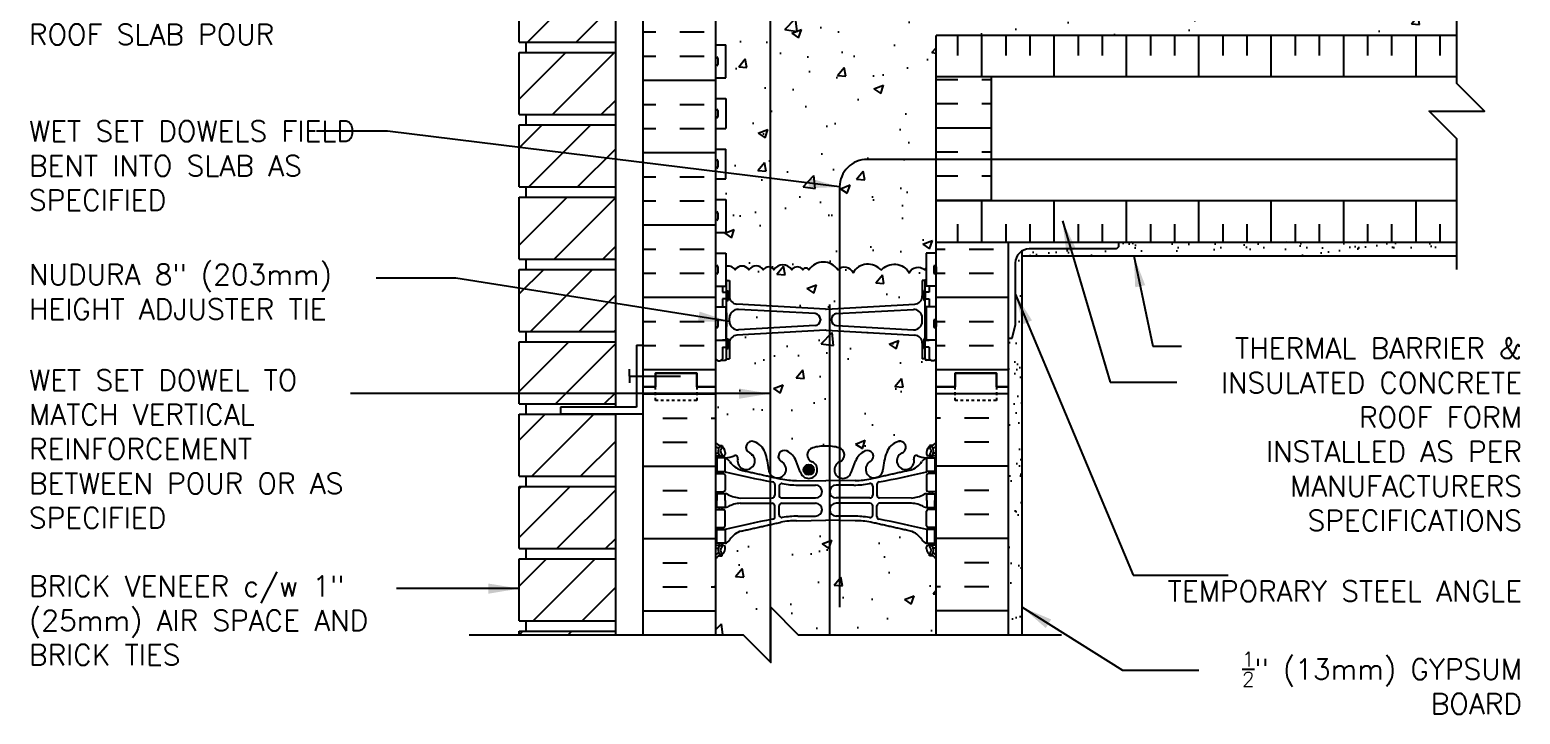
# Model space of a CAD drawing. Header units: inches. Extents: x 233.6 to 287.6, y 88.4 to 176.2.
# Drawn here: x 233.6 to 287.6, y 120.3 to 145.2 of the extents above; entities that cross this region are included whole.
import ezdxf

# ---------------------------------------------------------------- set-up
doc = ezdxf.new("R2010")
doc.units = ezdxf.units.IN
doc.header["$LTSCALE"] = 0.5
doc.header["$MEASUREMENT"] = 0
doc.linetypes.add('DASHED2', pattern=[0.375, 0.25, -0.125])
for name, color, linetype in [('HATCH', 12, 'Continuous'), ('line25', 2, 'Continuous'), ('LINE3', 3, 'Continuous'), ('LINE50', 5, 'Continuous'), ('LINE9', 9, 'Continuous'), ('TEXT', 4, 'Continuous'), ('Web_Edge', 9, 'Continuous')]:
    doc.layers.add(name, color=color, linetype=linetype)
doc.styles.add('DIM', font='romans.shx', dxfattribs={"width": 0.7})
doc.styles.add('ROMANS', font='romans.shx', dxfattribs={"height": 0.75})
doc.dimstyles.new('ext_12', dxfattribs={"dimscale": 12, "dimtxt": 0.09375, "dimasz": 0.09375, "dimexe": 0.09375, "dimexo": 0.0625, "dimgap": 0.0625, "dimtad": 1, "dimdec": 1, "dimzin": 2, "dimdsep": 46, "dimlunit": 4, "dimtxsty": 'DIM', "dimcen": 0.09, "dimdle": 0.09375, "dimclrt": 4, "dimadec": 0, "dimazin": 0, "dimtfac": 1, "dimtdec": 1, "dimtmove": 2, "dimatfit": 3, "dimfxl": 1, "dimfrac": 2, "dimtolj": 1, "dimtzin": 0, "dimarcsym": 0})

msp = doc.modelspace()

# ---------------------------------------------------------------- hatches: boundary and pattern name
at = {"layer": 'HATCH'}
h = msp.add_hatch(dxfattribs=at)
h.set_pattern_fill('ANSI31', color=256, scale=10, style=0)
h.set_pattern_definition([(45, (252.7992, 168.896), (-0.883883, 0.883883), [])])
h.paths.add_polyline_path([(254.812, 170.292), (251.312, 170.292), (251.312, 168.042), (254.812, 168.042)])
h.paths.add_polyline_path([(254.812, 172.917), (251.312, 172.917), (251.312, 170.667), (254.812, 170.667)])
h.paths.add_polyline_path([(254.812, 157.475), (251.312, 157.475), (251.312, 155.225), (254.812, 155.225)])
h.paths.add_polyline_path([(254.812, 154.85), (251.312, 154.85), (251.312, 152.6), (254.812, 152.6)])
h.paths.add_polyline_path([(254.812, 152.225), (251.312, 152.225), (251.312, 149.975), (254.812, 149.975)])
h.paths.add_polyline_path([(254.812, 159.221), (251.312, 159.221), (251.312, 157.85), (254.812, 157.85)])
h.paths.add_polyline_path([(254.812, 162.417), (251.312, 162.417), (251.312, 161.721), (254.812, 161.721)])
h.paths.add_polyline_path([(254.812, 165.042), (251.312, 165.042), (251.312, 162.792), (254.812, 162.792)])
h.paths.add_polyline_path([(254.812, 167.667), (252.84, 167.667), (251.312, 167.667), (251.312, 165.417), (254.812, 165.417)])
h.paths.add_polyline_path([(254.812, 149.6), (251.312, 149.6), (251.312, 147.35), (254.812, 147.35)])
h.paths.add_polyline_path([(254.812, 146.975), (251.312, 146.975), (251.312, 144.725), (254.812, 144.725)])
h.paths.add_polyline_path([(254.812, 144.35), (251.312, 144.35), (251.312, 142.1), (254.812, 142.1)])
h.paths.add_polyline_path([(254.812, 141.725), (251.312, 141.725), (251.312, 139.475), (254.812, 139.475)])
h.paths.add_polyline_path([(254.812, 139.1), (251.312, 139.1), (251.312, 136.85), (254.812, 136.85)])
h.paths.add_polyline_path([(254.812, 123.35), (251.312, 123.35), (251.312, 123.221), (254.812, 123.221)])
h.paths.add_polyline_path([(254.812, 125.975), (251.312, 125.975), (251.312, 123.725), (254.812, 123.725)])
h.paths.add_polyline_path([(254.812, 128.6), (251.312, 128.6), (251.312, 126.35), (254.812, 126.35)])
h.paths.add_polyline_path([(254.812, 131.225), (251.312, 131.225), (251.312, 128.975), (254.812, 128.975)])
h.paths.add_polyline_path([(254.812, 133.85), (251.312, 133.85), (251.312, 131.6), (254.812, 131.6)])
h.paths.add_polyline_path([(254.812, 136.475), (251.312, 136.475), (251.312, 134.225), (254.752, 134.225), (254.812, 134.285)])
h = msp.add_hatch(dxfattribs=at)
h.set_pattern_fill('AR-CONC', color=256, scale=0.5)
h.set_pattern_definition([(50, (0, 0), (3.5863, -0.31376), [0.375, -4.125]), (355, (0, 0), (-0.693757, 3.76096), [0.3, -3.3]), (100.4514, (0.299, -0.026), (2.892544, 3.4472), [0.3187, -3.50571]), (46.1842, (0, 1), (5.336207, -0.827596), [0.5625, -6.1875]), (96.6356, (0.4447, 0.931), (4.67331, 4.87059), [0.47805, -5.25857]), (351.1842, (0, 1), (4.67331, 4.87059), [0.45, -4.95]), (21, (0.5, 0.75), (2.984535, -2.013094), [0.375, -4.125]), (326, (0.5, 0.75), (1.216577, 3.62575), [0.3, -3.3]), (71.4514, (0.7487, 0.5822), (4.201112, 1.612656), [0.3187, -3.50571]), (37.5, (0, 0), (0.0607993, 1.6644693), [0, -3.26, 0, -3.35, 0, -3.3125]), (7.5, (0, 0), (1.315348, 1.972059), [0, -1.91, 0, -3.185, 0, -1.2625]), (327.5, (-1.115, 0), (2.669112, -0.1127744), [0, -1.25, 0, -3.9, 0, -5.175]), (317.5, (-1.615, 0), (2.915931, 0.500525), [0, -1.625, 0, -2.59, 0, -3.675])])
h.paths.add_polyline_path([(266.437, 143.471), (266.437, 144.971), (285.333, 144.971), (285.333, 146.971), (266.437, 146.971), (266.437, 147.023, 0.04026), (266.413, 146.993, 0.520567), (265.759, 146.993, 0.520567), (265.377, 146.993, 0.520567), (264.855, 146.993, 0.520567), (264.354, 146.993, 0.297004), (264.045, 147.118, 0.297004), (263.736, 146.993, 0.520567), (263.235, 146.993, 0.520567), (262.713, 146.993, 0.520567), (262.331, 146.993, 0.520567), (261.677, 146.993, 0.520567), (261.281, 146.993, 0.520567), (261.06, 146.993, 0.520567), (260.01, 146.993, 0.520567), (259.459, 146.876, 0.345037), (258.437, 147.21), (258.437, 146.576), (258.802, 146.576), (258.802, 145.376), (258.437, 145.376), (258.437, 144.626), (258.802, 144.626), (258.802, 143.426), (258.437, 143.426), (258.437, 142.676), (258.802, 142.676), (258.802, 141.596), (258.437, 141.596), (258.437, 140.846), (258.802, 140.846), (258.802, 139.766), (258.437, 139.766), (258.437, 139.016), (258.802, 139.016), (258.802, 137.816), (258.437, 137.816), (258.437, 137.066), (258.802, 137.066), (258.802, 136.585, -0.328601), (259.145, 136.47, -0.520567), (259.647, 136.47, -0.520567), (260.168, 136.47, -0.520567), (260.55, 136.47, -0.520567), (261.204, 136.47, -0.520567), (261.601, 136.47, -0.520567), (261.821, 136.47, -0.520567), (262.872, 136.47, -0.520567), (263.423, 136.352, -0.520567), (264.444, 136.448, -0.520567), (265.465, 136.352, -0.520567), (266.016, 136.47, -0.035013), (266.073, 136.54), (266.073, 137.066), (266.437, 137.066), (266.437, 137.471), (266.437, 138.971)])
edge = h.paths.add_edge_path()
edge.add_arc((266.091, 125.634), 0.5, 46.2109, 66.4218)
edge.add_line((266.291, 126.092), (266.201, 126.092))
edge.add_line((266.201, 126.092), (266.201, 126.134))
edge.add_arc((266.341, 126.341), 0.25, 180, 235.9442, ccw=False)
edge.add_line((266.091, 126.341), (266.091, 126.408))
edge.add_arc((266.154, 126.408), 0.0625, 90, 180, ccw=False)
edge.add_line((266.154, 126.471), (266.201, 126.471))
edge.add_line((266.201, 126.471), (266.201, 126.541))
edge.add_line((266.201, 126.541), (266.096, 126.541))
edge.add_arc((266.219, 126.883), 0.364, 214.9775, 250.3387, ccw=False)
edge.add_arc((265.296, 126.272), 0.743, 32.7919, 73.8107)
edge.add_spline(control_points=[(265.503, 126.986), (264.066, 127.307)], knot_values=[0, 0, 1, 1], degree=1, periodic=0)
edge.add_arc((263.509, 124.375), 2.984, 79.2546, 90.0995)
edge.add_line((263.504, 127.359), (262.437, 127.375))
edge.add_line((262.437, 127.375), (261.371, 127.359))
edge.add_arc((261.366, 124.375), 2.984, 89.9005, 100.7454)
edge.add_spline(control_points=[(260.809, 127.307), (259.372, 126.986)], knot_values=[0, 0, 1, 1], degree=1, periodic=0)
edge.add_arc((259.579, 126.272), 0.743, 106.1893, 147.2081)
edge.add_arc((258.656, 126.883), 0.364, 289.6613, 325.0225, ccw=False)
edge.add_line((258.778, 126.541), (258.673, 126.541))
edge.add_line((258.673, 126.541), (258.673, 126.471))
edge.add_line((258.673, 126.471), (258.721, 126.471))
edge.add_arc((258.721, 126.408), 0.0625, 0, 90, ccw=False)
edge.add_line((258.783, 126.408), (258.783, 126.341))
edge.add_arc((258.533, 126.341), 0.25, 304.0558, 360, ccw=False)
edge.add_line((258.673, 126.134), (258.673, 126.092))
edge.add_line((258.673, 126.092), (258.583, 126.092))
edge.add_arc((258.783, 125.634), 0.5, 113.5782, 133.7891)
edge.add_line((258.437, 125.995), (258.437, 123.221))
edge.add_line((258.437, 123.221), (259.437, 123.221))
edge.add_line((259.437, 123.221), (260.437, 122.221))
edge.add_line((260.437, 122.221), (260.437, 124.221))
edge.add_line((260.437, 124.221), (261.437, 123.221))
edge.add_line((261.437, 123.221), (266.437, 123.221))
edge.add_line((266.437, 123.221), (266.437, 125.995))
h.paths.add_polyline_path([(266.437, 132.221), (266.437, 133.237), (266.357, 133.157), (266.267, 133.157), (266.237, 133.187), (266.087, 133.187, -0.414214), (266.037, 133.237), (265.937, 133.237), (265.937, 133.798, 0.390098), (265.662, 134.097), (262.454, 134.281, 0.020761), (262.437, 134.281, 0.020761), (262.421, 134.281), (259.213, 134.097, 0.390098), (258.937, 133.798), (258.937, 133.237), (258.837, 133.237, -0.414214), (258.787, 133.187), (258.637, 133.187), (258.607, 133.157), (258.517, 133.157), (258.437, 133.237), (258.437, 132.221), (258.437, 130.187, 0.088416), (258.583, 130.09), (258.673, 130.09), (258.673, 130.048, -0.249069), (258.783, 129.841), (258.783, 129.773, -0.414214), (258.721, 129.711), (258.673, 129.711), (258.673, 129.641), (258.778, 129.641, 0.087457), (259.116, 129.72, -0.638777), (259.24, 129.596, 2.087231), (259.674, 129.821, -1), (259.838, 130.229, -0.21345), (260.23, 129.84, -0.068226), (260.366, 129.212, 1.753171), (260.817, 129.509, -0.940793), (261.02, 129.892, -0.173075), (261.366, 129.526), (261.509, 129.139, 1.612474), (261.94, 129.498, -0.734872), (261.963, 130.009, -0.068475), (262.437, 130.071, -0.068475), (262.912, 130.009, -0.734872), (262.935, 129.498, 1.612474), (263.366, 129.139), (263.509, 129.526, -0.173075), (263.855, 129.892, -0.940793), (264.058, 129.509, 1.753171), (264.509, 129.212, -0.068226), (264.645, 129.84, -0.21345), (265.037, 130.229, -1), (265.201, 129.821, 2.087231), (265.635, 129.596, -0.638777), (265.759, 129.72, 0.087457), (266.096, 129.641), (266.201, 129.641), (266.201, 129.711), (266.154, 129.711, -0.414214), (266.091, 129.773), (266.091, 129.841, -0.249069), (266.201, 130.048), (266.201, 130.09), (266.291, 130.09, 0.088416), (266.437, 130.187)])
h.paths.add_polyline_path([(262.054, 134.874), (259.262, 135.023, 0.438748), (258.937, 134.724), (258.937, 134.59, 0.438748), (259.262, 134.291), (262.054, 134.44, 0.390098), (262.237, 134.639), (262.237, 134.675, 0.390098)])
h.paths.add_polyline_path([(265.937, 136.077), (266.037, 136.077, -0.327813), (266.073, 136.125), (266.073, 136.54, 0.035013), (266.016, 136.47, 0.520567), (265.465, 136.352, 0.520567), (264.444, 136.448, 0.520567), (263.423, 136.352, 0.520567), (262.872, 136.47, 0.520567), (261.821, 136.47, 0.520567), (261.601, 136.47, 0.520567), (261.204, 136.47, 0.520567), (260.55, 136.47, 0.520567), (260.168, 136.47, 0.520567), (259.647, 136.47, 0.520567), (259.145, 136.47, 0.328601), (258.802, 136.585), (258.802, 136.125, -0.327813), (258.837, 136.077), (258.937, 136.077), (258.937, 135.516, 0.390098), (259.213, 135.217), (262.421, 135.033, 0.020761), (262.437, 135.033, 0.020761), (262.454, 135.033), (265.662, 135.217, 0.390098), (265.937, 135.516)])
h.paths.add_polyline_path([(265.937, 134.724, 0.438748), (265.613, 135.023), (262.821, 134.874, 0.390098), (262.637, 134.675), (262.637, 134.639, 0.390098), (262.821, 134.44), (265.613, 134.291, 0.438748), (265.937, 134.59)])
h.paths.add_polyline_path([(265.937, 147.947, 0.390098), (265.662, 148.246), (262.454, 148.43, 0.020761), (262.437, 148.43, 0.020761), (262.421, 148.43), (259.213, 148.246, 0.390098), (258.937, 147.947), (258.937, 147.386), (258.837, 147.386, -0.327813), (258.802, 147.338), (258.802, 147.326), (258.628, 147.326), (258.607, 147.306), (258.517, 147.306), (258.497, 147.326), (258.437, 147.326), (258.437, 147.21, -0.345037), (259.459, 146.876, -0.520567), (260.01, 146.993, -0.520567), (261.06, 146.993, -0.520567), (261.281, 146.993, -0.520567), (261.677, 146.993, -0.520567), (262.331, 146.993, -0.520567), (262.713, 146.993, -0.520567), (263.235, 146.993, -0.520567), (263.736, 146.993, -0.297004), (264.045, 147.118, -0.297004), (264.354, 146.993, -0.520567), (264.855, 146.993, -0.520567), (265.377, 146.993, -0.520567), (265.759, 146.993, -0.520567), (266.413, 146.993, -0.04026), (266.437, 147.023), (266.437, 147.326), (266.378, 147.326), (266.357, 147.306), (266.267, 147.306), (266.247, 147.326), (266.073, 147.326), (266.073, 147.338, -0.327813), (266.037, 147.386), (265.937, 147.386)])
h.paths.add_polyline_path([(262.237, 148.788, -0.390098), (262.054, 148.589), (259.262, 148.44, -0.438748), (258.937, 148.739), (258.937, 148.873, -0.438748), (259.262, 149.172), (262.054, 149.023, -0.390098), (262.237, 148.824)])
h.paths.add_polyline_path([(265.937, 148.739), (265.937, 148.873, 0.438748), (265.613, 149.172), (262.821, 149.023, 0.390098), (262.637, 148.824), (262.637, 148.788, 0.390098), (262.821, 148.589), (265.613, 148.44, 0.438748)])
h.paths.add_polyline_path([(265.937, 150.226), (266.037, 150.226, -0.414214), (266.087, 150.276), (266.237, 150.276), (266.267, 150.306), (266.357, 150.306), (266.437, 150.226), (266.437, 152.256, 0.088416), (266.291, 152.353), (266.201, 152.353), (266.201, 152.395, -0.249069), (266.091, 152.602), (266.091, 152.669, -0.414214), (266.154, 152.732), (266.201, 152.732), (266.201, 152.802), (266.096, 152.802, 0.087457), (265.759, 152.723, -0.638777), (265.635, 152.847, 2.087231), (265.201, 152.622, -1), (265.037, 152.213, -0.21345), (264.645, 152.603, -0.068226), (264.509, 153.23, 1.753171), (264.058, 152.934, -0.940793), (263.855, 152.551, -0.173075), (263.509, 152.917), (263.366, 153.304, 1.612474), (262.935, 152.945, -0.734872), (262.912, 152.433, -0.068475), (262.437, 152.371, -0.068475), (261.963, 152.433, -0.734872), (261.94, 152.945, 1.612474), (261.509, 153.304), (261.366, 152.917, -0.173075), (261.02, 152.551, -0.940793), (260.817, 152.934, 1.753171), (260.366, 153.23, -0.068226), (260.23, 152.603, -0.21345), (259.838, 152.213, -1), (259.674, 152.622, 2.087231), (259.24, 152.847, -0.638777), (259.116, 152.723, 0.087457), (258.778, 152.802), (258.673, 152.802), (258.673, 152.732), (258.721, 152.732, -0.414214), (258.783, 152.669), (258.783, 152.602, -0.249069), (258.673, 152.395), (258.673, 152.353), (258.583, 152.353, 0.088416), (258.437, 152.256), (258.437, 150.226), (258.517, 150.306), (258.607, 150.306), (258.637, 150.276), (258.787, 150.276, -0.414214), (258.837, 150.226), (258.937, 150.226), (258.937, 149.665, 0.390098), (259.213, 149.366), (262.421, 149.182, 0.020761), (262.437, 149.182, 0.020761), (262.454, 149.182), (265.662, 149.366, 0.390098), (265.937, 149.665)])
edge = h.paths.add_edge_path()
edge.add_line((266.437, 159.221), (261.451, 159.221))
edge.add_line((261.451, 159.221), (260.451, 160.221))
edge.add_line((260.451, 160.221), (260.451, 158.221))
edge.add_line((260.451, 158.221), (259.451, 159.221))
edge.add_line((259.451, 159.221), (258.437, 159.221))
edge.add_line((258.437, 159.221), (258.437, 156.448))
edge.add_arc((258.783, 156.809), 0.5, 226.2109, 246.4218)
edge.add_line((258.583, 156.351), (258.673, 156.351))
edge.add_line((258.673, 156.351), (258.673, 156.309))
edge.add_arc((258.533, 156.102), 0.25, 0, 55.9442, ccw=False)
edge.add_line((258.783, 156.102), (258.783, 156.034))
edge.add_arc((258.721, 156.034), 0.0625, -90, 0, ccw=False)
edge.add_line((258.721, 155.972), (258.673, 155.972))
edge.add_line((258.673, 155.972), (258.673, 155.902))
edge.add_line((258.673, 155.902), (258.778, 155.902))
edge.add_arc((258.656, 155.559), 0.364, 34.9775, 70.3387, ccw=False)
edge.add_arc((259.579, 156.171), 0.743, 212.7919, 253.8107)
edge.add_spline(control_points=[(259.372, 155.457), (260.809, 155.136)], knot_values=[0, 0, 1, 1], degree=1, periodic=0)
edge.add_arc((261.366, 158.068), 2.984, 259.2546, 270.0995)
edge.add_line((261.371, 155.084), (262.437, 155.068))
edge.add_line((262.437, 155.068), (263.504, 155.084))
edge.add_arc((263.509, 158.068), 2.984, 269.9005, 280.7454)
edge.add_spline(control_points=[(264.066, 155.136), (265.503, 155.457)], knot_values=[0, 0, 1, 1], degree=1, periodic=0)
edge.add_arc((265.296, 156.171), 0.743, 286.1893, 327.2081)
edge.add_arc((266.219, 155.559), 0.364, 109.6613, 145.0225, ccw=False)
edge.add_line((266.096, 155.902), (266.201, 155.902))
edge.add_line((266.201, 155.902), (266.201, 155.972))
edge.add_line((266.201, 155.972), (266.154, 155.972))
edge.add_arc((266.154, 156.034), 0.0625, 180, 270, ccw=False)
edge.add_line((266.091, 156.034), (266.091, 156.102))
edge.add_arc((266.341, 156.102), 0.25, 124.0558, 180, ccw=False)
edge.add_line((266.201, 156.309), (266.201, 156.351))
edge.add_line((266.201, 156.351), (266.291, 156.351))
edge.add_arc((266.091, 156.809), 0.5, 293.5782, 313.7891)
edge.add_line((266.437, 156.448), (266.437, 159.221))
edge = h.paths.add_edge_path()
edge.add_arc((266.091, 164.638), 0.5, 46.2109, 66.4218)
edge.add_line((266.291, 165.096), (266.201, 165.096))
edge.add_line((266.201, 165.096), (266.201, 165.138))
edge.add_arc((266.341, 165.345), 0.25, 180, 235.9442, ccw=False)
edge.add_line((266.091, 165.345), (266.091, 165.412))
edge.add_arc((266.154, 165.412), 0.0625, 90, 180, ccw=False)
edge.add_line((266.154, 165.475), (266.201, 165.475))
edge.add_line((266.201, 165.475), (266.201, 165.545))
edge.add_line((266.201, 165.545), (266.096, 165.545))
edge.add_arc((266.219, 165.888), 0.364, 214.9775, 250.3387, ccw=False)
edge.add_arc((265.296, 165.276), 0.743, 32.7919, 73.8107)
edge.add_spline(control_points=[(265.503, 165.99), (264.066, 166.311)], knot_values=[0, 0, 1, 1], degree=1, periodic=0)
edge.add_arc((263.509, 163.379), 2.984, 79.2546, 90.0995)
edge.add_line((263.504, 166.363), (262.437, 166.379))
edge.add_line((262.437, 166.379), (261.371, 166.363))
edge.add_arc((261.366, 163.379), 2.984, 89.9005, 100.7454)
edge.add_spline(control_points=[(260.809, 166.311), (259.372, 165.99)], knot_values=[0, 0, 1, 1], degree=1, periodic=0)
edge.add_arc((259.579, 165.276), 0.743, 106.1893, 147.2081)
edge.add_arc((258.656, 165.888), 0.364, 289.6613, 325.0225, ccw=False)
edge.add_line((258.778, 165.545), (258.673, 165.545))
edge.add_line((258.673, 165.545), (258.673, 165.475))
edge.add_line((258.673, 165.475), (258.721, 165.475))
edge.add_arc((258.721, 165.412), 0.0625, 0, 90, ccw=False)
edge.add_line((258.783, 165.412), (258.783, 165.345))
edge.add_arc((258.533, 165.345), 0.25, 304.0558, 360, ccw=False)
edge.add_line((258.673, 165.138), (258.673, 165.096))
edge.add_line((258.673, 165.096), (258.583, 165.096))
edge.add_arc((258.783, 164.638), 0.5, 113.5782, 133.7891)
edge.add_line((258.437, 164.999), (258.437, 161.721))
edge.add_line((258.437, 161.721), (259.451, 161.721))
edge.add_line((259.451, 161.721), (260.451, 160.721))
edge.add_line((260.451, 160.721), (260.451, 162.721))
edge.add_line((260.451, 162.721), (261.451, 161.721))
edge.add_line((261.451, 161.721), (266.437, 161.721))
edge.add_line((266.437, 161.721), (266.437, 164.999))
h.paths.add_polyline_path([(266.437, 169.819, 0.259173), (265.986, 169.599, 0.520567), (265.486, 169.599, 0.520567), (265.099, 169.599, 0.336749), (264.437, 169.705, 0.336749), (263.776, 169.599, 0.520567), (263.389, 169.599, 0.520567), (262.889, 169.599, 0.520567), (262.042, 169.599, 0.520567), (261.76, 169.599, 0.520567), (260.865, 169.599, 0.520567), (260.126, 169.599, 0.520567), (259.433, 169.599, 0.520567), (259.212, 169.599, 0.321585), (258.437, 169.625), (258.437, 169.191, 0.088416), (258.583, 169.094), (258.673, 169.094), (258.673, 169.052, -0.249069), (258.783, 168.845), (258.783, 168.777, -0.414214), (258.721, 168.715), (258.673, 168.715), (258.673, 168.645), (258.778, 168.645, 0.087457), (259.116, 168.724, -0.638777), (259.24, 168.6, 2.087231), (259.674, 168.825, -1), (259.838, 169.234, -0.21345), (260.23, 168.844, -0.068226), (260.366, 168.216, 1.753171), (260.817, 168.513, -0.940793), (261.02, 168.896, -0.173075), (261.366, 168.53), (261.509, 168.143, 1.612474), (261.94, 168.502, -0.734872), (261.963, 169.013, -0.068475), (262.437, 169.076, -0.068475), (262.912, 169.013, -0.734872), (262.935, 168.502, 1.612474), (263.366, 168.143), (263.509, 168.53, -0.173075), (263.855, 168.896, -0.940793), (264.058, 168.513, 1.753171), (264.509, 168.216, -0.068226), (264.645, 168.844, -0.21345), (265.037, 169.234, -1), (265.201, 168.825, 2.087231), (265.635, 168.6, -0.638777), (265.759, 168.724, 0.087457), (266.096, 168.645), (266.201, 168.645), (266.201, 168.715), (266.154, 168.715, -0.414214), (266.091, 168.777), (266.091, 168.845, -0.249069), (266.201, 169.052), (266.201, 169.094), (266.291, 169.094, 0.088416), (266.437, 169.191)])
h = msp.add_hatch(dxfattribs=at)
h.set_pattern_fill('INSUL', color=256, scale=7, style=0)
h.set_pattern_definition([(0, (267.6392, 148.593), (0, 2.625), []), (0, (267.6392, 149.468), (0, 2.625), [0.875, -0.875]), (0, (267.6392, 150.343), (0, 2.625), [0.875, -0.875])])
h.paths.add_polyline_path([(267.125, 149.721), (267.125, 150.221), (266.437, 150.221), (266.437, 146.971), (269.062, 146.971), (269.062, 150.221), (268.625, 150.221), (268.625, 149.721)])
h.paths.add_polyline_path([(266.437, 132.221), (267.125, 132.221), (267.125, 132.721), (268.625, 132.721), (268.625, 132.221), (269.062, 132.221), (269.062, 137.471), (266.437, 137.471)])
h.paths.add_polyline_path([(255.812, 132.221), (256.25, 132.221), (256.25, 132.721), (257.75, 132.721), (257.75, 132.221), (258.437, 132.221), (258.437, 150.221), (257.75, 150.221), (257.75, 150.721), (256.25, 150.721), (256.25, 150.221), (255.812, 150.221)])
h = msp.add_hatch(dxfattribs=at)
h.set_pattern_fill('INSUL', color=256, scale=7, angle=90, style=0)
h.set_pattern_definition([(90, (68.6005, 7.7453), (-2.625, 2e-16), []), (90, (67.7255, 7.7453), (-2.625, 2e-16), [0.875, -0.875]), (90, (66.8505, 7.7453), (-2.625, 2e-16), [0.875, -0.875])])
h.paths.add_polyline_path([(285.333, 144.971), (266.437, 144.971), (266.437, 143.471), (285.333, 143.471)])
h.paths.add_polyline_path([(285.333, 137.471), (285.333, 138.971), (266.437, 138.971), (266.437, 137.471)])
h = msp.add_hatch(dxfattribs=at)
h.set_pattern_fill('INSUL', color=256, scale=7)
h.set_pattern_definition([(0, (68.6005, 7.7453), (0, 2.625), []), (0, (68.6005, 8.6203), (0, 2.625), [0.875, -0.875]), (0, (68.6005, 9.4953), (0, 2.625), [0.875, -0.875])])
h.paths.add_polyline_path([(268.437, 140.471), (266.437, 140.471), (266.437, 138.971), (268.437, 138.971)])
h.paths.add_polyline_path([(268.437, 143.471), (266.437, 143.471), (266.437, 140.471), (268.437, 140.471)])
h = msp.add_hatch(dxfattribs=at)
h.set_pattern_fill('AR-SAND', color=256, scale=0.5, style=0)
h.set_pattern_definition([(37.5, (68.1403, 2.9796), (-0.0314967, 0.963412), [0, -0.76, 0, -0.85, 0, -0.8125]), (7.5, (68.1403, 2.9796), (0.8848884, 1.411073), [0, -0.41, 0, -0.685, 0, -0.2625]), (327.5, (67.5253, 2.9796), (1.557071, 0.0028295), [0, -0.25, 0, -0.9, 0, -1.175]), (317.5, (67.5253, 2.9796), (1.503063, 0.438838), [0, -0.125, 0, -0.59, 0, -0.675])])
h.paths.add_polyline_path([(273.062, 137.471), (273.062, 137.346, -0.414214), (272.937, 137.221), (269.812, 137.221, 0.131652), (269.562, 137.154), (269.562, 136.971), (285.333, 136.971), (285.333, 137.471)])
h = msp.add_hatch(dxfattribs=at)
h.set_pattern_fill('AR-SAND', color=256, scale=0.5, style=0)
h.set_pattern_definition([(37.5, (71.3047, 4.5616), (-0.0314967, 0.963412), [0, -0.76, 0, -0.85, 0, -0.8125]), (7.5, (71.3047, 4.5616), (0.8848884, 1.411073), [0, -0.41, 0, -0.685, 0, -0.2625]), (327.5, (70.6897, 4.5616), (1.557071, 0.0028295), [0, -0.25, 0, -0.9, 0, -1.175]), (317.5, (70.6897, 4.5616), (1.503063, 0.438838), [0, -0.125, 0, -0.59, 0, -0.675])])
h.paths.add_polyline_path([(269.562, 137.154, 0.267949), (269.312, 136.721), (269.312, 134.471), (269.187, 133.971), (269.062, 133.971), (269.062, 132.221), (269.062, 123.221), (269.562, 123.221)])
at = {"layer": 'LINE3'}
msp.add_hatch(color=256, dxfattribs=at).paths.add_polyline_path([(262.001, 129.211, 1), (261.626, 129.211, 1)])

# ---------------------------------------------------------------- linework, layer by layer
at = {"layer": 'HATCH'}
for p, q in [((285.333, 143.471), (266.437, 143.471)), ((285.333, 138.971), (266.437, 138.971)), ((270.683, 137.471), (270.709, 137.498)), ((273.511, 137.471), (273.537, 137.498)), ((279.168, 137.471), (279.194, 137.498)), ((281.996, 137.471), (282.023, 137.498)), ((254.752, 134.225), (254.812, 134.285)), ((255.812, 131.962), (258.437, 131.962)), ((269.062, 131.962), (266.437, 131.962)), ((256.526, 131.087), (257.401, 131.087)), ((258.276, 131.087), (258.437, 131.087)), ((266.599, 131.087), (266.437, 131.087)), ((268.349, 131.087), (267.474, 131.087)), ((256.526, 130.212), (257.401, 130.212)), ((268.349, 130.212), (267.474, 130.212)), ((255.812, 129.337), (258.437, 129.337)), ((269.062, 129.337), (266.437, 129.337)), ((256.526, 128.462), (257.401, 128.462)), ((268.349, 128.462), (267.474, 128.462)), ((256.526, 127.587), (257.401, 127.587)), ((268.349, 127.587), (267.474, 127.587)), ((255.812, 126.712), (258.437, 126.712)), ((269.062, 126.712), (266.437, 126.712)), ((256.526, 125.837), (257.401, 125.837)), ((268.349, 125.837), (267.474, 125.837)), ((256.526, 124.962), (257.401, 124.962)), ((258.276, 124.962), (258.437, 124.962)), ((266.599, 124.962), (266.437, 124.962)), ((268.349, 124.962), (267.474, 124.962)), ((255.812, 124.087), (258.437, 124.087)), ((269.062, 124.087), (266.437, 124.087))]:
    msp.add_line(p, q, dxfattribs=at)
for points in [[(264.444, 136.448, 0.520567), (263.423, 136.352, 0.520567), (262.872, 136.47, 0.520567), (261.821, 136.47, 0.520567), (261.601, 136.47, 0.520567), (261.204, 136.47, 0.520567), (260.55, 136.47, 0.520567), (260.168, 136.47, 0.520567), (259.647, 136.47, 0.520567), (259.145, 136.47, 0.328601), (258.802, 136.585, 0.328601)], [(264.444, 136.448, -0.520567), (265.465, 136.352, -0.520567), (266.016, 136.47, -0.035013), (266.073, 136.54, -0.035013)]]:
    msp.add_lwpolyline(points, format="xyb", dxfattribs=at)
at = {"layer": 'line25'}
for p, q in [((254.812, 131.475), (254.812, 159.221)), ((258.437, 150.221), (258.437, 132.221)), ((251.312, 144.725), (251.312, 146.975)), ((285.333, 144.971), (266.437, 144.971)), ((266.437, 143.471), (266.437, 144.971)), ((251.312, 144.725), (254.812, 144.725)), ((251.562, 144.35), (251.562, 144.725)), ((258.437, 144.626), (258.802, 144.626)), ((258.802, 143.426), (258.802, 144.626)), ((251.312, 144.35), (254.812, 144.35)), ((251.312, 142.1), (251.312, 144.35)), ((258.437, 143.426), (258.802, 143.426)), ((258.437, 142.676), (258.802, 142.676)), ((258.802, 142.676), (258.802, 141.596)), ((251.312, 142.1), (254.812, 142.1)), ((251.312, 141.725), (254.812, 141.725)), ((251.312, 139.475), (251.312, 141.725)), ((251.562, 141.725), (251.562, 142.1)), ((258.437, 141.596), (258.802, 141.596)), ((258.437, 140.846), (258.802, 140.846)), ((258.802, 139.766), (258.802, 140.846)), ((258.437, 139.766), (258.802, 139.766)), ((251.312, 139.475), (254.812, 139.475)), ((251.312, 139.1), (254.812, 139.1)), ((251.312, 136.85), (251.312, 139.1)), ((251.562, 139.1), (251.562, 139.475)), ((258.437, 139.016), (258.802, 139.016)), ((258.802, 139.016), (258.802, 137.816)), ((266.437, 137.471), (266.437, 138.971)), ((258.437, 137.816), (258.802, 137.816)), ((266.437, 132.221), (266.437, 137.471)), ((266.437, 137.471), (285.333, 137.471)), ((251.312, 136.85), (254.812, 136.85)), ((251.562, 136.475), (251.562, 136.85)), ((258.437, 137.066), (258.802, 137.066)), ((258.802, 137.066), (258.802, 135.866)), ((266.073, 137.066), (266.073, 135.866)), ((266.437, 137.066), (266.073, 137.066)), ((251.312, 134.225), (251.312, 136.475)), ((251.312, 136.475), (254.812, 136.475)), ((258.437, 135.866), (258.802, 135.866)), ((266.437, 135.866), (266.073, 135.866)), ((258.437, 135.116), (258.802, 135.116)), ((258.802, 135.116), (258.802, 133.916)), ((266.437, 135.116), (266.073, 135.116)), ((266.073, 135.116), (266.073, 133.916)), ((251.312, 134.225), (254.812, 134.225)), ((251.562, 133.85), (251.562, 134.225)), ((251.562, 133.85), (251.562, 134.225)), ((251.312, 133.85), (254.812, 133.85)), ((251.312, 131.6), (251.312, 133.85)), ((258.437, 133.916), (258.802, 133.916)), ((266.437, 133.916), (266.073, 133.916)), ((258.437, 132.221), (258.437, 123.221)), ((266.437, 123.221), (266.437, 132.221)), ((251.312, 131.6), (254.812, 131.6)), ((251.562, 131.225), (251.562, 131.6)), ((251.312, 131.225), (254.812, 131.225)), ((251.312, 128.975), (251.312, 131.225)), ((254.812, 123.221), (254.812, 131.225)), ((251.312, 128.975), (254.812, 128.975)), ((251.562, 128.6), (251.562, 128.975)), ((251.312, 128.6), (254.812, 128.6)), ((251.312, 126.35), (251.312, 128.6)), ((251.312, 126.35), (254.812, 126.35)), ((251.562, 125.975), (251.562, 126.35)), ((251.312, 125.975), (254.812, 125.975)), ((251.312, 123.725), (251.312, 125.975)), ((251.312, 123.725), (254.812, 123.725)), ((251.312, 123.35), (254.812, 123.35)), ((251.312, 123.221), (251.312, 123.35)), ((251.562, 123.35), (251.562, 123.725))]:
    msp.add_line(p, q, dxfattribs=at)
at = {"layer": 'LINE3'}
for p, q in [((260.414, 158.258), (260.414, 122.245)), ((262.566, 135.204), (262.566, 123.221))]:
    msp.add_line(p, q, dxfattribs=at)
msp.add_lwpolyline([(285.333, 140.471), (263.937, 140.471, 0.414214), (262.937, 139.471), (262.937, 124.222)], format="xyb", dxfattribs=at)
msp.add_circle((261.814, 129.211), 0.188, dxfattribs=at)
at = {"layer": 'LINE50'}
for p, q in [((255.812, 132.221), (255.812, 150.221)), ((269.062, 132.221), (269.062, 137.471)), ((255.812, 123.221), (255.812, 132.221)), ((269.062, 123.221), (269.062, 132.221))]:
    msp.add_line(p, q, dxfattribs=at)
for points in [[(258.437, 132.221), (257.75, 132.221), (257.75, 132.721), (256.25, 132.721), (256.25, 132.221), (255.812, 132.221)], [(255.812, 132.221), (256.25, 132.221), (256.25, 132.721), (257.75, 132.721), (257.75, 132.221), (258.437, 132.221)], [(266.437, 132.221), (267.125, 132.221), (267.125, 132.721), (268.625, 132.721), (268.625, 132.221), (269.062, 132.221)], [(269.062, 132.221), (268.625, 132.221), (268.625, 132.721), (267.125, 132.721), (267.125, 132.221), (266.437, 132.221)]]:
    msp.add_lwpolyline(points, dxfattribs=at)
at = {"layer": 'LINE9'}
for p, q in [((258.437, 144.136), (258.437, 143.916)), ((258.437, 144.081), (258.437, 144.081)), ((258.437, 143.971), (258.437, 143.971)), ((258.477, 144.176), (258.477, 144.176)), ((258.477, 143.876), (258.477, 143.876)), ((258.517, 144.136), (258.517, 143.916)), ((266.437, 138.971), (266.437, 143.471)), ((268.437, 143.471), (268.437, 138.971)), ((258.437, 142.246), (258.437, 142.026)), ((258.477, 142.286), (258.477, 142.286)), ((258.517, 142.246), (258.517, 142.026)), ((258.437, 142.191), (258.437, 142.191)), ((258.437, 142.081), (258.437, 142.081)), ((258.477, 141.986), (258.477, 141.986)), ((258.437, 140.416), (258.437, 140.196)), ((258.437, 140.361), (258.437, 140.361)), ((258.437, 140.251), (258.437, 140.251)), ((258.477, 140.456), (258.477, 140.456)), ((258.477, 140.156), (258.477, 140.156)), ((258.517, 140.416), (258.517, 140.196)), ((258.437, 138.526), (258.437, 138.306)), ((258.437, 138.471), (258.437, 138.471)), ((258.477, 138.566), (258.477, 138.566)), ((258.517, 138.526), (258.517, 138.306)), ((258.437, 138.361), (258.437, 138.361)), ((258.477, 138.266), (258.477, 138.266)), ((269.562, 123.221), (269.562, 137.154)), ((269.562, 136.971), (285.333, 136.971)), ((258.437, 136.576), (258.437, 136.356)), ((258.437, 136.521), (258.437, 136.521)), ((258.437, 136.411), (258.437, 136.411)), ((258.477, 136.616), (258.477, 136.616)), ((258.477, 136.316), (258.477, 136.316)), ((258.517, 136.576), (258.517, 136.356)), ((266.357, 136.576), (266.357, 136.356)), ((266.357, 136.521), (266.357, 136.521)), ((266.357, 136.411), (266.357, 136.411)), ((266.397, 136.616), (266.397, 136.616)), ((266.397, 136.316), (266.397, 136.316)), ((266.437, 136.576), (266.437, 136.356)), ((258.687, 135.866), (258.687, 135.657)), ((258.837, 136.077), (258.937, 136.077)), ((258.837, 133.237), (258.837, 136.077)), ((258.837, 136.057), (258.837, 136.057)), ((258.937, 136.077), (258.937, 135.516)), ((265.937, 136.077), (265.937, 135.516)), ((266.037, 136.077), (265.937, 136.077)), ((266.037, 133.237), (266.037, 136.077)), ((266.037, 136.057), (266.037, 136.057)), ((266.187, 135.866), (266.187, 135.657)), ((258.687, 135.407), (258.687, 135.116)), ((258.837, 135.707), (258.887, 135.707)), ((258.837, 135.357), (258.887, 135.357)), ((258.887, 135.707), (258.887, 135.357)), ((262.421, 135.033), (259.213, 135.217)), ((262.454, 135.033), (265.662, 135.217)), ((266.037, 135.707), (265.987, 135.707)), ((265.987, 135.707), (265.987, 135.357)), ((266.037, 135.357), (265.987, 135.357)), ((266.187, 135.407), (266.187, 135.116)), ((258.477, 134.666), (258.477, 134.666)), ((258.937, 134.59), (258.937, 134.724)), ((262.054, 134.874), (259.262, 135.023)), ((262.237, 134.675), (262.237, 134.639)), ((262.637, 134.675), (262.637, 134.639)), ((262.821, 134.874), (265.613, 135.023)), ((265.937, 134.59), (265.937, 134.724)), ((266.397, 134.666), (266.397, 134.666)), ((258.437, 134.626), (258.437, 134.406)), ((258.437, 134.571), (258.437, 134.571)), ((258.437, 134.461), (258.437, 134.461)), ((258.477, 134.366), (258.477, 134.366)), ((258.517, 134.626), (258.517, 134.406)), ((262.421, 134.281), (259.213, 134.097)), ((262.054, 134.44), (259.262, 134.291)), ((262.454, 134.281), (265.662, 134.097)), ((262.821, 134.44), (265.613, 134.291)), ((266.357, 134.626), (266.357, 134.406)), ((266.357, 134.571), (266.357, 134.571)), ((266.357, 134.461), (266.357, 134.461)), ((266.397, 134.366), (266.397, 134.366)), ((266.437, 134.626), (266.437, 134.406)), ((255.562, 133.734), (255.562, 131.484)), ((255.562, 133.734), (255.812, 133.734)), ((258.687, 133.916), (258.687, 133.907)), ((258.687, 133.657), (258.687, 133.237)), ((258.837, 133.957), (258.887, 133.957)), ((258.837, 133.607), (258.887, 133.607)), ((258.887, 133.957), (258.887, 133.607)), ((258.937, 133.798), (258.937, 133.237)), ((265.937, 133.798), (265.937, 133.237)), ((265.987, 133.957), (265.987, 133.607)), ((266.037, 133.957), (265.987, 133.957)), ((266.037, 133.607), (265.987, 133.607)), ((266.187, 133.916), (266.187, 133.907)), ((266.187, 133.657), (266.187, 133.237)), ((258.437, 133.237), (258.517, 133.157)), ((258.517, 133.157), (258.607, 133.157)), ((258.687, 133.237), (258.607, 133.157)), ((258.637, 133.187), (258.787, 133.187)), ((258.687, 133.187), (258.787, 133.187)), ((258.837, 133.237), (258.937, 133.237)), ((266.037, 133.237), (265.937, 133.237)), ((266.237, 133.187), (266.087, 133.187)), ((266.187, 133.187), (266.087, 133.187)), ((266.187, 133.237), (266.267, 133.157)), ((266.357, 133.157), (266.267, 133.157)), ((266.437, 133.237), (266.357, 133.157)), ((255.562, 131.484), (252.812, 131.484)), ((252.812, 131.484), (252.812, 131.234)), ((252.812, 131.234), (255.812, 131.234))]:
    msp.add_line(p, q, dxfattribs=at)
at = {"layer": 'LINE9', "linetype": 'Continuous'}
for q in [(255.312, 132.859), (257.158, 132.609), (255.312, 132.359)]:
    msp.add_line((255.312, 132.609), q, dxfattribs=at)
at = {"layer": 'LINE9'}
for points in [[(285.333, 136.471), (285.333, 141.221), (284.333, 142.221), (286.333, 142.221), (285.333, 143.221), (285.333, 148.883)], [(258.687, 135.657), (258.837, 135.657), (258.837, 135.407), (258.687, 135.407)], [(266.187, 135.657), (266.037, 135.657), (266.037, 135.407), (266.187, 135.407)], [(258.802, 134.907), (258.837, 134.907), (258.837, 134.407), (258.802, 134.407)], [(266.073, 134.907), (266.037, 134.907), (266.037, 134.407), (266.073, 134.407)], [(258.687, 133.657), (258.837, 133.657), (258.837, 133.907), (258.687, 133.907)], [(266.187, 133.657), (266.037, 133.657), (266.037, 133.907), (266.187, 133.907)], [(249.494, 123.221), (259.437, 123.221), (260.437, 122.221), (260.437, 124.221), (261.437, 123.221), (270.987, 123.221)]]:
    msp.add_lwpolyline(points, dxfattribs=at)
msp.add_lwpolyline([(269.062, 133.971), (269.062, 137.471), (273.062, 137.471), (273.062, 137.346, -0.414214), (272.937, 137.221), (269.812, 137.221, 0.414214), (269.312, 136.721), (269.312, 134.471), (269.187, 133.971)], format="xyb", close=True, dxfattribs=at)
at = {"layer": 'LINE9', "linetype": 'DASHED2', "ltscale": 0.15}
for points in [[(257.75, 132.221), (257.75, 132.221), (257.75, 131.721), (256.25, 131.721), (256.25, 132.221), (256.25, 132.221)], [(268.625, 132.221), (268.625, 132.221), (268.625, 131.721), (267.125, 131.721), (267.125, 132.221), (267.125, 132.221)]]:
    msp.add_lwpolyline(points, dxfattribs=at)
at = {"layer": 'LINE9'}
for centre, radius, start, end in [((258.477, 144.136), 0.04, 90, 180), ((258.477, 143.916), 0.04, 180, 270), ((258.477, 144.136), 0.04, 0, 90), ((258.477, 143.916), 0.04, 270, 0), ((258.477, 142.246), 0.04, 90, 180), ((258.477, 142.246), 0.04, 0, 90), ((258.477, 142.026), 0.04, 180, 270), ((258.477, 142.026), 0.04, 270, 0), ((258.477, 140.416), 0.04, 90, 180), ((258.477, 140.196), 0.04, 180, 270), ((258.477, 140.416), 0.04, 0, 90), ((258.477, 140.196), 0.04, 270, 0), ((258.477, 138.526), 0.04, 90, 180), ((258.477, 138.526), 0.04, 0, 90), ((258.477, 138.306), 0.04, 180, 270), ((258.477, 138.306), 0.04, 270, 0), ((258.477, 136.576), 0.04, 90, 180), ((258.477, 136.356), 0.04, 180, 270), ((258.477, 136.576), 0.04, 0, 90), ((258.477, 136.356), 0.04, 270, 0), ((266.397, 136.576), 0.04, 90, 180), ((266.397, 136.356), 0.04, 180, 270), ((266.397, 136.576), 0.04, 0, 90), ((266.397, 136.356), 0.04, 270, 0), ((258.787, 136.077), 0.05, 0, 72.5993), ((266.087, 136.077), 0.05, 107.4007, 180), ((259.237, 135.516), 0.3, 180, 265.2426), ((265.637, 135.516), 0.3, 274.7574, 0), ((258.477, 134.626), 0.04, 90, 180), ((258.477, 134.626), 0.04, 0, 90), ((259.237, 134.724), 0.3, 85.2426, 180), ((262.037, 134.675), 0.2, 0, 85.2426), ((262.437, 135.233), 0.2, 265.2426, 270), ((262.437, 135.233), 0.2, 270, 274.7574), ((262.837, 134.675), 0.2, 94.7574, 180), ((265.637, 134.724), 0.3, 0, 94.7574), ((266.397, 134.626), 0.04, 90, 180), ((266.397, 134.626), 0.04, 0, 90), ((258.477, 134.406), 0.04, 180, 270), ((258.477, 134.406), 0.04, 270, 0), ((259.237, 134.59), 0.3, 180, 274.7574), ((262.037, 134.639), 0.2, 274.7574, 0), ((262.437, 134.081), 0.2, 90, 94.7574), ((262.437, 134.081), 0.2, 85.2426, 90), ((262.837, 134.639), 0.2, 180, 265.2426), ((265.637, 134.59), 0.3, 265.2426, 0), ((266.397, 134.406), 0.04, 180, 270), ((266.397, 134.406), 0.04, 270, 0), ((259.237, 133.798), 0.3, 94.7574, 180), ((265.637, 133.798), 0.3, 0, 85.2426), ((258.787, 133.237), 0.05, 270, 0), ((266.087, 133.237), 0.05, 180, 270)]:
    msp.add_arc(centre, radius, start, end, dxfattribs=at)
at = {"layer": 'Web_Edge'}
for p, q in [((258.437, 129.811), (258.515, 129.811)), ((258.583, 130.09), (258.673, 130.09)), ((258.673, 130.09), (258.673, 130.048)), ((258.783, 129.841), (258.783, 129.773)), ((266.091, 129.841), (266.091, 129.773)), ((266.291, 130.09), (266.201, 130.09)), ((266.201, 130.09), (266.201, 130.048)), ((266.437, 129.811), (266.36, 129.811)), ((258.437, 129.711), (258.721, 129.711)), ((258.583, 129.711), (258.583, 129.641)), ((258.673, 129.711), (258.673, 129.641)), ((261.509, 129.139), (261.366, 129.526)), ((263.366, 129.139), (263.509, 129.526)), ((266.437, 129.711), (266.154, 129.711)), ((266.201, 129.711), (266.201, 129.641)), ((266.291, 129.711), (266.291, 129.641)), ((258.437, 129.071), (258.721, 129.071)), ((258.583, 129.141), (258.583, 129.071)), ((258.673, 129.141), (258.673, 129.071)), ((258.783, 129.008), (258.783, 128.473)), ((261.371, 128.823), (262.437, 128.807)), ((263.504, 128.823), (262.437, 128.807)), ((266.091, 129.008), (266.091, 128.473)), ((266.437, 129.071), (266.154, 129.071)), ((266.201, 129.141), (266.201, 129.071)), ((266.291, 129.141), (266.291, 129.071)), ((258.437, 128.411), (258.721, 128.411)), ((258.583, 128.411), (258.583, 128.341)), ((258.673, 128.411), (258.673, 128.341)), ((259.331, 128.185), (260.486, 128.186)), ((260.586, 128.671), (260.586, 128.286)), ((260.738, 128.609), (260.738, 128.286)), ((260.838, 128.186), (262.065, 128.186)), ((261.418, 128.655), (262.065, 128.655)), ((263.457, 128.655), (262.81, 128.655)), ((264.037, 128.186), (262.81, 128.186)), ((264.137, 128.609), (264.137, 128.286)), ((264.289, 128.671), (264.289, 128.286)), ((265.544, 128.185), (264.389, 128.186)), ((266.437, 128.411), (266.154, 128.411)), ((266.201, 128.411), (266.201, 128.341)), ((266.291, 128.411), (266.291, 128.341)), ((258.437, 127.771), (258.721, 127.771)), ((258.583, 127.771), (258.583, 127.841)), ((258.673, 127.771), (258.673, 127.841)), ((258.783, 127.173), (258.783, 127.708)), ((259.331, 127.996), (260.486, 127.996)), ((260.586, 127.511), (260.586, 127.896)), ((260.738, 127.573), (260.738, 127.896)), ((260.838, 127.996), (262.065, 127.996)), ((264.037, 127.996), (262.81, 127.996)), ((264.137, 127.573), (264.137, 127.896)), ((264.289, 127.511), (264.289, 127.896)), ((265.544, 127.996), (264.389, 127.996)), ((266.091, 127.173), (266.091, 127.708)), ((266.437, 127.771), (266.154, 127.771)), ((266.201, 127.771), (266.201, 127.841)), ((266.291, 127.771), (266.291, 127.841)), ((258.437, 127.111), (258.721, 127.111)), ((258.583, 127.041), (258.583, 127.111)), ((258.673, 127.041), (258.673, 127.111)), ((261.371, 127.359), (262.437, 127.375)), ((261.418, 127.527), (262.065, 127.527)), ((263.504, 127.359), (262.437, 127.375)), ((263.457, 127.527), (262.81, 127.527)), ((266.437, 127.111), (266.154, 127.111)), ((266.201, 127.041), (266.201, 127.111)), ((266.291, 127.041), (266.291, 127.111)), ((258.437, 126.471), (258.721, 126.471)), ((258.437, 126.371), (258.515, 126.371)), ((258.583, 126.471), (258.583, 126.541)), ((258.583, 126.092), (258.673, 126.092)), ((258.673, 126.471), (258.673, 126.541)), ((258.673, 126.092), (258.673, 126.134)), ((258.783, 126.341), (258.783, 126.408)), ((266.091, 126.341), (266.091, 126.408)), ((266.437, 126.471), (266.154, 126.471)), ((266.201, 126.471), (266.201, 126.541)), ((266.201, 126.092), (266.201, 126.134)), ((266.291, 126.092), (266.201, 126.092)), ((266.291, 126.471), (266.291, 126.541)), ((266.437, 126.371), (266.36, 126.371))]:
    msp.add_line(p, q, dxfattribs=at)
for points in [[(258.478, 129.141), (258.778, 129.141), (258.778, 129.641), (258.478, 129.641)], [(266.396, 129.141), (266.096, 129.141), (266.096, 129.641), (266.396, 129.641)], [(258.478, 127.041), (258.778, 127.041), (258.778, 126.541), (258.478, 126.541)], [(266.396, 127.041), (266.096, 127.041), (266.096, 126.541), (266.396, 126.541)]]:
    msp.add_lwpolyline(points, close=True, dxfattribs=at)
for points in [[(258.778, 128.091), (258.778, 128.341), (258.478, 128.341), (258.478, 128.091)], [(266.096, 128.091), (266.096, 128.341), (266.396, 128.341), (266.396, 128.091)], [(258.778, 128.091), (258.778, 127.841), (258.478, 127.841), (258.478, 128.091)], [(266.096, 128.091), (266.096, 127.841), (266.396, 127.841), (266.396, 128.091)]]:
    msp.add_lwpolyline(points, dxfattribs=at)
for centre, radius, start, end in [((258.783, 130.548), 0.5, 226.2109, 250.5288), ((258.783, 130.548), 0.6, 234.7832, 245.0748), ((258.516, 129.83), 0.0196, 269.4032, 15.4901), ((258.777, 129.895), 0.25, 140.1145, 222.4609), ((258.521, 129.985), 0.021, 343.464, 63.9957), ((258.619, 130.026), 0.045, 321.448, 139.1879), ((258.533, 129.841), 0.25, 0, 70.5288), ((258.777, 129.895), 0.16, 140.0001, 222.4609), ((259.548, 129.534), 0.314, 168.5886, 66.1916), ((259.756, 130.025), 0.22, 68.1963, 248.1963), ((259.599, 129.596), 0.677, 21.1239, 69.3197), ((258.008, 129.031), 2.365, 4.3895, 20.0015), ((260.93, 129.694), 0.217, 65.5264, 238.537), ((260.679, 129.224), 0.75, 23.6938, 62.9705), ((262.032, 129.75), 0.268, 104.7892, 250.0338), ((262.426, 128.317), 1.754, 89.6229, 105.2918), ((262.449, 128.317), 1.754, 74.7082, 90.3771), ((262.843, 129.75), 0.268, 289.9662, 75.2108), ((264.196, 129.224), 0.75, 117.0295, 156.3062), ((263.945, 129.694), 0.217, 301.463, 114.4736), ((266.867, 129.031), 2.365, 159.9985, 175.6105), ((265.276, 129.596), 0.677, 110.6803, 158.8761), ((265.327, 129.534), 0.314, 113.8084, 11.4114), ((265.119, 130.025), 0.22, 291.8037, 111.8037), ((266.341, 129.841), 0.25, 109.4712, 180), ((266.256, 130.026), 0.045, 40.8121, 218.552), ((266.098, 129.895), 0.16, 317.5391, 39.9999), ((266.091, 130.548), 0.5, 289.4712, 313.7891), ((266.098, 129.895), 0.25, 317.5391, 39.8855), ((266.354, 129.985), 0.021, 116.0043, 196.536), ((266.359, 129.83), 0.0196, 164.5099, 270.5968), ((266.091, 130.548), 0.6, 294.9252, 305.2168), ((258.626, 129.757), 0.045, 222.4609, 42.4609), ((258.721, 129.773), 0.0625, 270, 0), ((258.724, 130.637), 0.997, 273.1538, 293.1467), ((258.656, 129.298), 0.364, 34.9775, 70.3387), ((259.579, 129.909), 0.743, 212.7919, 253.8107), ((259.149, 129.629), 0.0968, 340.1551, 110.4331), ((260.679, 129.227), 0.314, 182.7357, 63.9348), ((261.814, 129.211), 0.314, 193.4146, 66.1916), ((263.061, 129.211), 0.314, 113.8084, 346.5854), ((264.196, 129.227), 0.314, 116.0652, 357.2643), ((265.296, 129.909), 0.743, 286.1893, 327.2081), ((265.726, 129.629), 0.0968, 69.5669, 199.8449), ((266.151, 130.637), 0.997, 246.8533, 266.8462), ((266.219, 129.298), 0.364, 109.6613, 145.0225), ((266.154, 129.773), 0.0625, 180, 270), ((266.249, 129.757), 0.045, 137.5391, 317.5391), ((258.721, 129.008), 0.0625, 0, 90), ((265.587, 156.561), 28.253, 256.0552, 259.6343), ((260.486, 128.671), 0.1, 360, 79.6343), ((261.366, 131.807), 2.984, 259.2546, 270.0995), ((263.509, 131.807), 2.984, 269.9005, 280.7454), ((264.389, 128.671), 0.1, 100.3657, 180), ((259.288, 156.561), 28.253, 280.3657, 283.9448), ((266.154, 129.008), 0.0625, 90, 180), ((258.721, 128.473), 0.0625, 270, 0), ((258.774, 128.122), 0.219, 60.4937, 88.92), ((259.416, 129.342), 1.16, 242.5844, 265.8032), ((260.486, 128.286), 0.1, 270.0388, 360), ((260.838, 128.609), 0.1, 79.2546, 180), ((260.838, 128.286), 0.1, 180, 270), ((261.413, 131.639), 2.984, 259.2546, 270.0995), ((262.065, 128.42), 0.234, 270, 90), ((262.81, 128.42), 0.234, 90, 270), ((263.462, 131.639), 2.984, 269.9005, 280.7454), ((264.037, 128.609), 0.1, 0, 100.7454), ((264.037, 128.286), 0.1, 270, 0), ((264.389, 128.286), 0.1, 180, 269.9612), ((265.459, 129.342), 1.16, 274.1968, 297.4156), ((266.101, 128.122), 0.219, 91.08, 119.5063), ((266.154, 128.473), 0.0625, 180, 270), ((258.721, 127.708), 0.0625, 0, 90), ((258.774, 128.06), 0.219, 271.08, 299.5063), ((259.416, 126.84), 1.16, 94.1968, 117.4156), ((260.486, 127.896), 0.1, 0, 89.9612), ((260.838, 127.896), 0.1, 90, 180), ((262.065, 127.761), 0.234, 270, 90), ((262.81, 127.761), 0.234, 90, 270), ((264.037, 127.896), 0.1, 0, 90), ((264.389, 127.896), 0.1, 90.0388, 180), ((265.459, 126.84), 1.16, 62.5844, 85.8032), ((266.101, 128.06), 0.219, 240.4937, 268.92), ((266.154, 127.708), 0.0625, 90, 180), ((258.721, 127.173), 0.0625, 270, 0), ((265.587, 99.62), 28.253, 100.3657, 103.9448), ((260.486, 127.511), 0.1, 280.3657, 0), ((260.838, 127.573), 0.1, 180, 280.7454), ((261.366, 124.375), 2.984, 89.9005, 100.7454), ((261.413, 124.543), 2.984, 89.9005, 100.7454), ((263.462, 124.543), 2.984, 79.2546, 90.0995), ((263.509, 124.375), 2.984, 79.2546, 90.0995), ((264.037, 127.573), 0.1, 259.2546, 0), ((264.389, 127.511), 0.1, 180, 259.6343), ((259.288, 99.62), 28.253, 76.0552, 79.6343), ((266.154, 127.173), 0.0625, 180, 270), ((258.656, 126.883), 0.364, 289.6613, 325.0225), ((259.579, 126.272), 0.743, 106.1893, 147.2081), ((265.296, 126.272), 0.743, 32.7919, 73.8107), ((266.219, 126.883), 0.364, 214.9775, 250.3387), ((258.783, 125.634), 0.6, 114.9252, 125.2168), ((258.783, 125.634), 0.5, 109.4712, 133.7891), ((258.516, 126.351), 0.0196, 344.5099, 90.5968), ((258.777, 126.286), 0.25, 137.5391, 219.8855), ((258.521, 126.197), 0.021, 296.0043, 16.536), ((258.619, 126.155), 0.045, 220.8121, 38.552), ((258.626, 126.425), 0.045, 317.5391, 137.5391), ((258.777, 126.286), 0.16, 137.5391, 219.9999), ((258.533, 126.341), 0.25, 289.4712, 360), ((258.721, 126.408), 0.0625, 360, 90), ((266.154, 126.408), 0.0625, 90, 180), ((266.341, 126.341), 0.25, 180, 250.5288), ((266.249, 126.425), 0.045, 42.4609, 222.4609), ((266.256, 126.155), 0.045, 141.448, 319.1879), ((266.098, 126.286), 0.16, 320.0001, 42.4609), ((266.091, 125.634), 0.5, 46.2109, 70.5288), ((266.098, 126.286), 0.25, 320.1145, 42.4609), ((266.354, 126.197), 0.021, 163.464, 243.9957), ((266.359, 126.351), 0.0196, 89.4032, 195.4901), ((266.091, 125.634), 0.6, 54.7832, 65.0748)]:
    msp.add_arc(centre, radius, start, end, dxfattribs=at)
for points in [[(259.372, 129.195), (260.809, 128.875)], [(265.503, 129.195), (264.066, 128.875)], [(259.372, 126.986), (260.809, 127.307)], [(265.503, 126.986), (264.066, 127.307)]]:
    msp.add_open_spline(points, degree=1, dxfattribs=at)

# ---------------------------------------------------------------- texts
at = {"layer": 'TEXT', "char_height": 0.75, "style": 'ROMANS'}
for s, insert, width, attachment_point in [('ADDITIONAL BRACING REQUIRED DURING ROOF SLAB POUR', (233.519, 146.258), 12.17415, 4), ('\\PWET SET DOWELS FIELD BENT INTO SLAB AS SPECIFIED', (233.519, 140.868), 13.38313, 4), ('\\PNUDURA 8" (203mm) HEIGHT ADJUSTER TIE', (233.519, 136.291), 13.38313, 4), ('THERMAL BARRIER & INSULATED CONCRETE ROOF FORM INSTALLED AS PER MANUFACTURERS SPECIFICATIONS', (287.697, 130.493), 12.17415, 6), ('WET SET DOWEL TO MATCH VERTICAL REINFORCEMENT BETWEEN POUR OR AS SPECIFIED', (233.519, 129.964), 13.47255, 4), ('BRICK VENEER c/w 1" (25mm) AIR SPACE AND BRICK TIES', (233.519, 123.741), 13.47255, 4), ('TEMPORARY STEEL ANGLE ', (287.697, 124.807), 12.17415, 6), ('\\A1;{\\H0.7x;\\S1/2;}" (13mm) GYPSUM BOARD', (287.697, 121.471), 12.17415, 6)]:
    msp.add_mtext(s, dxfattribs=dict(at, insert=insert, width=width, attachment_point=attachment_point))

# ---------------------------------------------------------------- leaders
at = {"layer": 'TEXT'}
for points in [[(262.937, 139.471), (246.535, 141.498), (243.953, 141.498)], [(271.021, 138.243), (272.754, 132.39), (275.172, 132.39)], [(273.613, 136.971), (274.301, 133.697), (275.345, 133.697)], [(258.937, 134.59), (249.005, 136.157), (246.116, 136.157)], [(269.312, 135.596), (273.587, 125.385), (277.037, 125.385)], [(260.414, 131.972), (245.193, 131.972)], [(251.312, 124.897), (246.861, 124.897)], [(269.562, 124.221), (273.2, 121.941), (275.977, 121.941)]]:
    msp.add_leader(points, dimstyle='ext_12', override={"dimgap": 0.0625, "dimtad": 0}, dxfattribs=at)

doc.saveas('drawing.dxf')
